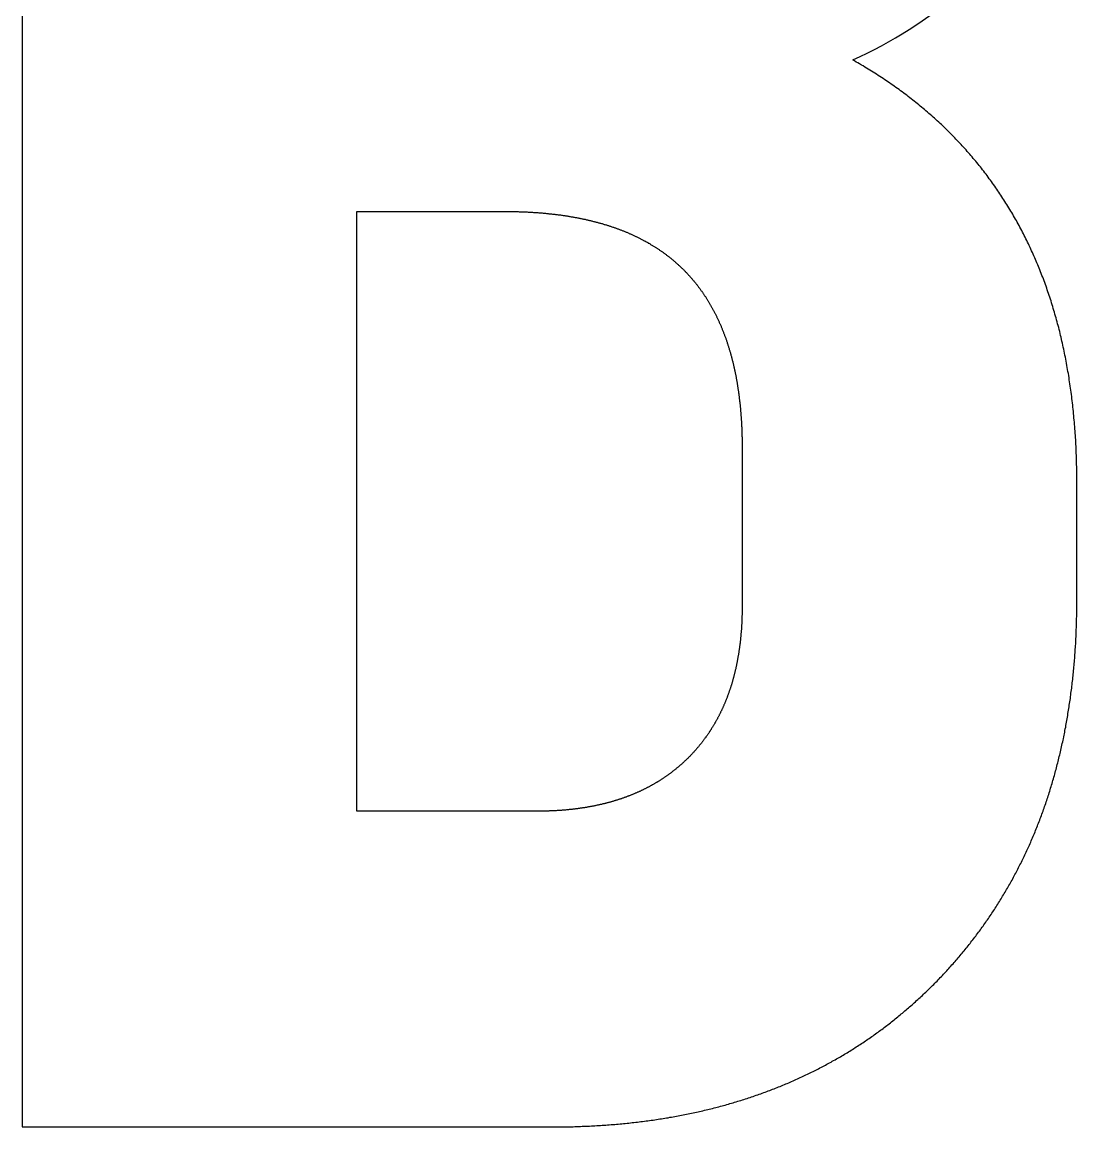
# Model space of a CAD drawing. Header units: millimetres. Extents: x -1211 to -100, y -1155 to 1320.
# Drawn here: x -374.64 to -362.71, y -617.96 to -605.46 of the extents above; entities that cross this region are included whole.
import ezdxf

# ---------------------------------------------------------------- set-up
doc = ezdxf.new("R2010")
doc.units = ezdxf.units.MM
doc.layers.get('0').update_dxf_attribs({"lineweight": 25, "true_color": 0xffffff})

msp = doc.modelspace()

# ---------------------------------------------------------------- linework, layer by layer
at = {"color": 5, "true_color": 0x0000ff, "flags": 128}
msp.add_lwpolyline([(-374.639, -592.964), (-374.639, -617.964), (-368.639, -617.964), (-368.618, -617.963), (-368.596, -617.963), (-368.575, -617.963), (-368.554, -617.963), (-368.533, -617.963), (-368.512, -617.963), (-368.491, -617.962), (-368.47, -617.962), (-368.449, -617.961), (-368.428, -617.961), (-368.408, -617.961), (-368.387, -617.96), (-368.366, -617.959), (-368.345, -617.959), (-368.325, -617.958), (-368.304, -617.957), (-368.283, -617.956), (-368.263, -617.955), (-368.242, -617.955), (-368.221, -617.954), (-368.201, -617.953), (-368.18, -617.951), (-368.16, -617.95), (-368.14, -617.949), (-368.119, -617.948), (-368.099, -617.947), (-368.079, -617.945), (-368.058, -617.944), (-368.038, -617.943), (-368.018, -617.941), (-367.998, -617.94), (-367.978, -617.938), (-367.957, -617.936), (-367.937, -617.935), (-367.917, -617.933), (-367.897, -617.931), (-367.877, -617.93), (-367.857, -617.928), (-367.838, -617.926), (-367.818, -617.924), (-367.798, -617.922), (-367.778, -617.92), (-367.758, -617.918), (-367.739, -617.915), (-367.719, -617.913), (-367.699, -617.911), (-367.679, -617.909), (-367.66, -617.906), (-367.64, -617.904), (-367.621, -617.902), (-367.601, -617.899), (-367.582, -617.896), (-367.562, -617.894), (-367.543, -617.891), (-367.524, -617.888), (-367.504, -617.886), (-367.485, -617.883), (-367.466, -617.88), (-367.447, -617.877), (-367.427, -617.874), (-367.408, -617.871), (-367.389, -617.868), (-367.37, -617.865), (-367.351, -617.862), (-367.332, -617.859), (-367.313, -617.855), (-367.294, -617.852), (-367.275, -617.849), (-367.256, -617.845), (-367.237, -617.842), (-367.218, -617.839), (-367.2, -617.835), (-367.181, -617.831), (-367.162, -617.828), (-367.143, -617.824), (-367.125, -617.82), (-367.106, -617.816), (-367.088, -617.813), (-367.069, -617.809), (-367.051, -617.805), (-367.032, -617.801), (-367.014, -617.797), (-366.995, -617.793), (-366.977, -617.789), (-366.958, -617.784), (-366.94, -617.78), (-366.922, -617.776), (-366.904, -617.771), (-366.885, -617.767), (-366.867, -617.763), (-366.849, -617.758), (-366.831, -617.754), (-366.813, -617.749), (-366.795, -617.744), (-366.777, -617.74), (-366.759, -617.735), (-366.741, -617.73), (-366.723, -617.725), (-366.705, -617.72), (-366.687, -617.716), (-366.669, -617.711), (-366.652, -617.706), (-366.634, -617.7), (-366.616, -617.695), (-366.599, -617.69), (-366.581, -617.685), (-366.563, -617.68), (-366.546, -617.674), (-366.528, -617.669), (-366.511, -617.663), (-366.493, -617.658), (-366.476, -617.652), (-366.458, -617.647), (-366.441, -617.641), (-366.424, -617.636), (-366.406, -617.63), (-366.389, -617.624), (-366.372, -617.618), (-366.355, -617.612), (-366.337, -617.606), (-366.32, -617.6), (-366.303, -617.594), (-366.286, -617.588), (-366.269, -617.582), (-366.252, -617.576), (-366.235, -617.57), (-366.218, -617.564), (-366.201, -617.557), (-366.184, -617.551), (-366.168, -617.544), (-366.151, -617.538), (-366.134, -617.531), (-366.117, -617.525), (-366.101, -617.518), (-366.084, -617.512), (-366.067, -617.505), (-366.051, -617.498), (-366.034, -617.491), (-366.018, -617.484), (-366.001, -617.478), (-365.985, -617.471), (-365.968, -617.464), (-365.952, -617.456), (-365.936, -617.449), (-365.919, -617.442), (-365.903, -617.435), (-365.887, -617.428), (-365.87, -617.42), (-365.854, -617.413), (-365.838, -617.406), (-365.822, -617.398), (-365.806, -617.391), (-365.79, -617.383), (-365.774, -617.375), (-365.758, -617.368), (-365.742, -617.36), (-365.726, -617.352), (-365.71, -617.345), (-365.694, -617.337), (-365.678, -617.329), (-365.663, -617.321), (-365.647, -617.313), (-365.631, -617.305), (-365.616, -617.297), (-365.6, -617.288), (-365.584, -617.28), (-365.569, -617.272), (-365.553, -617.264), (-365.538, -617.255), (-365.522, -617.247), (-365.507, -617.238), (-365.491, -617.23), (-365.476, -617.221), (-365.461, -617.213), (-365.445, -617.204), (-365.43, -617.195), (-365.415, -617.187), (-365.4, -617.178), (-365.384, -617.169), (-365.369, -617.16), (-365.354, -617.151), (-365.339, -617.142), (-365.324, -617.133), (-365.309, -617.124), (-365.294, -617.115), (-365.279, -617.106), (-365.264, -617.096), (-365.249, -617.087), (-365.234, -617.078), (-365.22, -617.068), (-365.205, -617.059), (-365.19, -617.049), (-365.175, -617.04), (-365.161, -617.03), (-365.146, -617.021), (-365.132, -617.011), (-365.117, -617.001), (-365.102, -616.991), (-365.088, -616.982), (-365.074, -616.972), (-365.059, -616.962), (-365.045, -616.952), (-365.03, -616.942), (-365.016, -616.932), (-365.002, -616.921), (-364.987, -616.911), (-364.973, -616.901), (-364.959, -616.891), (-364.945, -616.88), (-364.931, -616.87), (-364.917, -616.86), (-364.903, -616.849), (-364.889, -616.839), (-364.875, -616.828), (-364.861, -616.817), (-364.847, -616.807), (-364.833, -616.796), (-364.819, -616.785), (-364.805, -616.774), (-364.791, -616.763), (-364.778, -616.752), (-364.764, -616.741), (-364.75, -616.73), (-364.736, -616.719), (-364.723, -616.708), (-364.709, -616.697), (-364.696, -616.686), (-364.682, -616.675), (-364.669, -616.663), (-364.655, -616.652), (-364.642, -616.64), (-364.628, -616.629), (-364.615, -616.617), (-364.602, -616.606), (-364.589, -616.594), (-364.575, -616.582), (-364.562, -616.571), (-364.549, -616.559), (-364.536, -616.547), (-364.523, -616.535), (-364.51, -616.523), (-364.496, -616.511), (-364.483, -616.499), (-364.471, -616.487), (-364.458, -616.475), (-364.445, -616.463), (-364.432, -616.451), (-364.419, -616.438), (-364.406, -616.426), (-364.393, -616.414), (-364.381, -616.401), (-364.368, -616.389), (-364.355, -616.376), (-364.343, -616.364), (-364.33, -616.351), (-364.317, -616.339), (-364.305, -616.326), (-364.292, -616.313), (-364.28, -616.3), (-364.268, -616.287), (-364.255, -616.275), (-364.243, -616.262), (-364.231, -616.249), (-364.219, -616.236), (-364.206, -616.223), (-364.194, -616.21), (-364.182, -616.197), (-364.17, -616.184), (-364.158, -616.171), (-364.146, -616.158), (-364.135, -616.144), (-364.123, -616.131), (-364.111, -616.118), (-364.099, -616.105), (-364.088, -616.091), (-364.076, -616.078), (-364.065, -616.065), (-364.053, -616.051), (-364.042, -616.038), (-364.03, -616.024), (-364.019, -616.011), (-364.008, -615.997), (-363.996, -615.984), (-363.985, -615.97), (-363.974, -615.956), (-363.963, -615.943), (-363.952, -615.929), (-363.941, -615.915), (-363.93, -615.901), (-363.919, -615.888), (-363.908, -615.874), (-363.897, -615.86), (-363.886, -615.846), (-363.876, -615.832), (-363.865, -615.818), (-363.854, -615.804), (-363.844, -615.79), (-363.833, -615.776), (-363.823, -615.762), (-363.812, -615.748), (-363.802, -615.734), (-363.792, -615.719), (-363.781, -615.705), (-363.771, -615.691), (-363.761, -615.677), (-363.751, -615.662), (-363.741, -615.648), (-363.731, -615.633), (-363.721, -615.619), (-363.711, -615.604), (-363.701, -615.59), (-363.691, -615.575), (-363.681, -615.561), (-363.672, -615.546), (-363.662, -615.532), (-363.652, -615.517), (-363.643, -615.502), (-363.633, -615.487), (-363.624, -615.473), (-363.614, -615.458), (-363.605, -615.443), (-363.596, -615.428), (-363.586, -615.413), (-363.577, -615.398), (-363.568, -615.383), (-363.559, -615.368), (-363.55, -615.353), (-363.541, -615.338), (-363.532, -615.323), (-363.523, -615.308), (-363.514, -615.293), (-363.505, -615.278), (-363.496, -615.262), (-363.487, -615.247), (-363.479, -615.232), (-363.47, -615.216), (-363.461, -615.201), (-363.453, -615.186), (-363.444, -615.17), (-363.436, -615.155), (-363.427, -615.139), (-363.419, -615.124), (-363.411, -615.108), (-363.402, -615.093), (-363.394, -615.077), (-363.386, -615.061), (-363.378, -615.046), (-363.37, -615.03), (-363.362, -615.014), (-363.354, -614.998), (-363.346, -614.982), (-363.338, -614.967), (-363.33, -614.951), (-363.322, -614.935), (-363.315, -614.919), (-363.307, -614.903), (-363.299, -614.887), (-363.292, -614.871), (-363.284, -614.855), (-363.277, -614.838), (-363.269, -614.822), (-363.262, -614.806), (-363.255, -614.79), (-363.247, -614.774), (-363.24, -614.757), (-363.233, -614.741), (-363.226, -614.725), (-363.219, -614.708), (-363.212, -614.692), (-363.205, -614.675), (-363.198, -614.659), (-363.191, -614.642), (-363.184, -614.626), (-363.177, -614.609), (-363.171, -614.592), (-363.164, -614.576), (-363.157, -614.559), (-363.151, -614.542), (-363.144, -614.526), (-363.138, -614.509), (-363.131, -614.492), (-363.125, -614.475), (-363.118, -614.458), (-363.112, -614.441), (-363.106, -614.424), (-363.1, -614.407), (-363.093, -614.39), (-363.087, -614.373), (-363.081, -614.356), (-363.075, -614.339), (-363.069, -614.322), (-363.063, -614.305), (-363.058, -614.287), (-363.052, -614.27), (-363.046, -614.253), (-363.04, -614.235), (-363.035, -614.218), (-363.029, -614.201), (-363.023, -614.183), (-363.018, -614.166), (-363.012, -614.148), (-363.007, -614.131), (-363.002, -614.113), (-362.996, -614.096), (-362.991, -614.078), (-362.986, -614.06), (-362.981, -614.043), (-362.976, -614.025), (-362.97, -614.007), (-362.965, -613.989), (-362.96, -613.971), (-362.955, -613.954), (-362.951, -613.936), (-362.946, -613.918), (-362.941, -613.9), (-362.936, -613.882), (-362.932, -613.864), (-362.927, -613.846), (-362.922, -613.828), (-362.918, -613.809), (-362.913, -613.791), (-362.909, -613.773), (-362.905, -613.755), (-362.9, -613.737), (-362.896, -613.718), (-362.892, -613.7), (-362.887, -613.682), (-362.883, -613.663), (-362.879, -613.645), (-362.875, -613.626), (-362.871, -613.608), (-362.867, -613.589), (-362.863, -613.571), (-362.859, -613.552), (-362.856, -613.533), (-362.852, -613.515), (-362.848, -613.496), (-362.845, -613.477), (-362.841, -613.459), (-362.837, -613.44), (-362.834, -613.421), (-362.83, -613.402), (-362.827, -613.383), (-362.824, -613.364), (-362.82, -613.345), (-362.817, -613.326), (-362.814, -613.307), (-362.811, -613.288), (-362.808, -613.269), (-362.805, -613.25), (-362.802, -613.231), (-362.799, -613.212), (-362.796, -613.192), (-362.793, -613.173), (-362.79, -613.154), (-362.787, -613.135), (-362.784, -613.115), (-362.782, -613.096), (-362.779, -613.076), (-362.777, -613.057), (-362.774, -613.037), (-362.772, -613.018), (-362.769, -612.998), (-362.767, -612.979), (-362.764, -612.959), (-362.762, -612.939), (-362.76, -612.92), (-362.758, -612.9), (-362.756, -612.88), (-362.754, -612.861), (-362.751, -612.841), (-362.749, -612.821), (-362.748, -612.801), (-362.746, -612.781), (-362.744, -612.761), (-362.742, -612.741), (-362.74, -612.721), (-362.739, -612.701), (-362.737, -612.681), (-362.735, -612.661), (-362.734, -612.641), (-362.732, -612.62), (-362.731, -612.6), (-362.729, -612.58), (-362.728, -612.56), (-362.727, -612.539), (-362.726, -612.519), (-362.724, -612.499), (-362.723, -612.478), (-362.722, -612.458), (-362.721, -612.437), (-362.72, -612.417), (-362.719, -612.396), (-362.718, -612.376), (-362.717, -612.355), (-362.717, -612.334), (-362.716, -612.314), (-362.715, -612.293), (-362.714, -612.272), (-362.714, -612.251), (-362.713, -612.23), (-362.713, -612.21), (-362.712, -612.189), (-362.712, -612.168), (-362.711, -612.147), (-362.711, -612.126), (-362.711, -612.105), (-362.711, -612.084), (-362.71, -612.063), (-362.71, -612.042), (-362.71, -612.02), (-362.71, -611.999), (-362.71, -610.678), (-362.71, -610.652), (-362.71, -610.625), (-362.711, -610.599), (-362.711, -610.573), (-362.711, -610.547), (-362.712, -610.521), (-362.712, -610.496), (-362.713, -610.47), (-362.713, -610.444), (-362.714, -610.418), (-362.715, -610.393), (-362.716, -610.367), (-362.717, -610.342), (-362.718, -610.316), (-362.719, -610.291), (-362.72, -610.266), (-362.721, -610.24), (-362.723, -610.215), (-362.724, -610.19), (-362.726, -610.165), (-362.727, -610.14), (-362.729, -610.115), (-362.731, -610.09), (-362.733, -610.065), (-362.734, -610.04), (-362.736, -610.016), (-362.738, -609.991), (-362.741, -609.966), (-362.743, -609.942), (-362.745, -609.917), (-362.747, -609.893), (-362.75, -609.869), (-362.752, -609.844), (-362.755, -609.82), (-362.758, -609.796), (-362.76, -609.772), (-362.763, -609.748), (-362.766, -609.724), (-362.769, -609.7), (-362.772, -609.676), (-362.775, -609.652), (-362.779, -609.628), (-362.782, -609.604), (-362.785, -609.581), (-362.789, -609.557), (-362.792, -609.534), (-362.796, -609.51), (-362.799, -609.487), (-362.803, -609.463), (-362.807, -609.44), (-362.811, -609.417), (-362.815, -609.394), (-362.819, -609.37), (-362.823, -609.347), (-362.827, -609.324), (-362.832, -609.301), (-362.836, -609.278), (-362.84, -609.256), (-362.845, -609.233), (-362.85, -609.21), (-362.854, -609.187), (-362.859, -609.165), (-362.864, -609.142), (-362.869, -609.12), (-362.874, -609.097), (-362.879, -609.075), (-362.884, -609.053), (-362.889, -609.03), (-362.894, -609.008), (-362.9, -608.986), (-362.905, -608.964), (-362.911, -608.942), (-362.916, -608.92), (-362.922, -608.898), (-362.928, -608.876), (-362.934, -608.854), (-362.94, -608.833), (-362.946, -608.811), (-362.952, -608.789), (-362.958, -608.768), (-362.964, -608.746), (-362.97, -608.725), (-362.977, -608.704), (-362.983, -608.682), (-362.99, -608.661), (-362.996, -608.64), (-363.003, -608.619), (-363.01, -608.598), (-363.017, -608.577), (-363.024, -608.556), (-363.031, -608.535), (-363.038, -608.514), (-363.045, -608.493), (-363.052, -608.472), (-363.059, -608.452), (-363.067, -608.431), (-363.074, -608.411), (-363.082, -608.39), (-363.089, -608.37), (-363.097, -608.349), (-363.105, -608.329), (-363.113, -608.309), (-363.121, -608.289), (-363.129, -608.268), (-363.137, -608.248), (-363.145, -608.228), (-363.153, -608.208), (-363.162, -608.188), (-363.17, -608.169), (-363.178, -608.149), (-363.187, -608.129), (-363.196, -608.109), (-363.204, -608.09), (-363.213, -608.07), (-363.222, -608.051), (-363.231, -608.031), (-363.24, -608.012), (-363.249, -607.993), (-363.258, -607.973), (-363.267, -607.954), (-363.277, -607.935), (-363.286, -607.916), (-363.296, -607.897), (-363.305, -607.878), (-363.315, -607.859), (-363.325, -607.84), (-363.334, -607.822), (-363.344, -607.803), (-363.354, -607.784), (-363.364, -607.766), (-363.374, -607.747), (-363.384, -607.728), (-363.395, -607.71), (-363.405, -607.692), (-363.415, -607.673), (-363.426, -607.655), (-363.436, -607.637), (-363.447, -607.619), (-363.458, -607.601), (-363.469, -607.583), (-363.479, -607.565), (-363.49, -607.547), (-363.501, -607.529), (-363.513, -607.511), (-363.524, -607.493), (-363.535, -607.476), (-363.546, -607.458), (-363.558, -607.441), (-363.569, -607.423), (-363.581, -607.406), (-363.592, -607.388), (-363.604, -607.371), (-363.616, -607.354), (-363.628, -607.337), (-363.64, -607.319), (-363.652, -607.302), (-363.664, -607.285), (-363.676, -607.268), (-363.688, -607.252), (-363.701, -607.235), (-363.713, -607.218), (-363.726, -607.201), (-363.738, -607.185), (-363.751, -607.168), (-363.764, -607.151), (-363.776, -607.135), (-363.789, -607.118), (-363.802, -607.102), (-363.815, -607.086), (-363.828, -607.07), (-363.842, -607.053), (-363.855, -607.037), (-363.868, -607.021), (-363.882, -607.005), (-363.895, -606.989), (-363.909, -606.973), (-363.922, -606.957), (-363.936, -606.942), (-363.95, -606.926), (-363.964, -606.91), (-363.978, -606.895), (-363.992, -606.879), (-364.006, -606.864), (-364.02, -606.848), (-364.034, -606.833), (-364.049, -606.818), (-364.063, -606.802), (-364.078, -606.787), (-364.092, -606.772), (-364.107, -606.757), (-364.122, -606.742), (-364.137, -606.727), (-364.151, -606.712), (-364.166, -606.697), (-364.182, -606.682), (-364.197, -606.668), (-364.212, -606.653), (-364.227, -606.638), (-364.242, -606.624), (-364.258, -606.609), (-364.273, -606.595), (-364.289, -606.581), (-364.305, -606.566), (-364.32, -606.552), (-364.336, -606.538), (-364.352, -606.524), (-364.368, -606.51), (-364.384, -606.496), (-364.4, -606.482), (-364.417, -606.468), (-364.433, -606.454), (-364.449, -606.44), (-364.466, -606.426), (-364.482, -606.413), (-364.499, -606.399), (-364.515, -606.386), (-364.532, -606.372), (-364.549, -606.359), (-364.566, -606.345), (-364.583, -606.332), (-364.6, -606.319), (-364.617, -606.306), (-364.634, -606.292), (-364.652, -606.279), (-364.669, -606.266), (-364.686, -606.253), (-364.704, -606.24), (-364.722, -606.228), (-364.739, -606.215), (-364.757, -606.202), (-364.775, -606.189), (-364.793, -606.177), (-364.811, -606.164), (-364.829, -606.152), (-364.847, -606.139), (-364.865, -606.127), (-364.884, -606.115), (-364.902, -606.102), (-364.92, -606.09), (-364.939, -606.078), (-364.958, -606.066), (-364.976, -606.054), (-364.995, -606.042), (-365.014, -606.03), (-365.033, -606.018), (-365.052, -606.007), (-365.071, -605.995), (-365.09, -605.983), (-365.109, -605.972), (-365.129, -605.96), (-365.148, -605.949), (-365.167, -605.937), (-365.187, -605.926), (-365.207, -605.915), (-365.226, -605.903), (-365.246, -605.892, 0.156907), (-363.121, -603.999, 0.134483)], format="xyb", dxfattribs=at)
msp.add_lwpolyline([(-370.853, -614.392), (-370.853, -607.606), (-369.175, -607.606), (-369.164, -607.606), (-369.153, -607.606), (-369.143, -607.606), (-369.132, -607.607), (-369.122, -607.607), (-369.111, -607.607), (-369.101, -607.607), (-369.09, -607.607), (-369.08, -607.607), (-369.07, -607.607), (-369.059, -607.608), (-369.049, -607.608), (-369.039, -607.608), (-369.028, -607.608), (-369.018, -607.609), (-369.008, -607.609), (-368.997, -607.609), (-368.987, -607.61), (-368.977, -607.61), (-368.967, -607.61), (-368.957, -607.611), (-368.946, -607.611), (-368.936, -607.612), (-368.926, -607.612), (-368.916, -607.613), (-368.906, -607.613), (-368.896, -607.614), (-368.886, -607.614), (-368.876, -607.615), (-368.866, -607.615), (-368.856, -607.616), (-368.846, -607.617), (-368.836, -607.617), (-368.826, -607.618), (-368.816, -607.619), (-368.807, -607.619), (-368.797, -607.62), (-368.787, -607.621), (-368.777, -607.622), (-368.767, -607.622), (-368.758, -607.623), (-368.748, -607.624), (-368.738, -607.625), (-368.729, -607.626), (-368.719, -607.627), (-368.709, -607.628), (-368.7, -607.629), (-368.69, -607.63), (-368.681, -607.631), (-368.671, -607.632), (-368.661, -607.633), (-368.652, -607.634), (-368.642, -607.635), (-368.633, -607.636), (-368.624, -607.637), (-368.614, -607.638), (-368.605, -607.639), (-368.595, -607.64), (-368.586, -607.641), (-368.577, -607.643), (-368.567, -607.644), (-368.558, -607.645), (-368.549, -607.646), (-368.54, -607.648), (-368.53, -607.649), (-368.521, -607.65), (-368.512, -607.652), (-368.503, -607.653), (-368.494, -607.654), (-368.484, -607.656), (-368.475, -607.657), (-368.466, -607.659), (-368.457, -607.66), (-368.448, -607.662), (-368.439, -607.663), (-368.43, -607.665), (-368.421, -607.666), (-368.412, -607.668), (-368.403, -607.669), (-368.394, -607.671), (-368.385, -607.673), (-368.377, -607.674), (-368.368, -607.676), (-368.359, -607.677), (-368.35, -607.679), (-368.341, -607.681), (-368.333, -607.683), (-368.324, -607.684), (-368.315, -607.686), (-368.306, -607.688), (-368.298, -607.69), (-368.289, -607.692), (-368.28, -607.694), (-368.272, -607.695), (-368.263, -607.697), (-368.255, -607.699), (-368.246, -607.701), (-368.238, -607.703), (-368.229, -607.705), (-368.221, -607.707), (-368.212, -607.709), (-368.204, -607.711), (-368.195, -607.713), (-368.187, -607.715), (-368.178, -607.718), (-368.17, -607.72), (-368.162, -607.722), (-368.153, -607.724), (-368.145, -607.726), (-368.137, -607.728), (-368.129, -607.731), (-368.12, -607.733), (-368.112, -607.735), (-368.104, -607.737), (-368.096, -607.74), (-368.088, -607.742), (-368.08, -607.744), (-368.071, -607.747), (-368.063, -607.749), (-368.055, -607.752), (-368.047, -607.754), (-368.039, -607.756), (-368.031, -607.759), (-368.023, -607.761), (-368.015, -607.764), (-368.007, -607.766), (-367.999, -607.769), (-367.992, -607.772), (-367.984, -607.774), (-367.976, -607.777), (-367.968, -607.779), (-367.96, -607.782), (-367.952, -607.785), (-367.945, -607.787), (-367.937, -607.79), (-367.929, -607.793), (-367.921, -607.796), (-367.914, -607.798), (-367.906, -607.801), (-367.898, -607.804), (-367.891, -607.807), (-367.883, -607.81), (-367.876, -607.813), (-367.868, -607.815), (-367.861, -607.818), (-367.853, -607.821), (-367.846, -607.824), (-367.838, -607.827), (-367.831, -607.83), (-367.823, -607.833), (-367.816, -607.836), (-367.808, -607.839), (-367.801, -607.842), (-367.794, -607.845), (-367.786, -607.849), (-367.779, -607.852), (-367.772, -607.855), (-367.765, -607.858), (-367.757, -607.861), (-367.75, -607.864), (-367.743, -607.868), (-367.736, -607.871), (-367.729, -607.874), (-367.722, -607.878), (-367.714, -607.881), (-367.707, -607.884), (-367.7, -607.888), (-367.693, -607.891), (-367.686, -607.894), (-367.679, -607.898), (-367.672, -607.901), (-367.665, -607.905), (-367.658, -607.908), (-367.651, -607.912), (-367.645, -607.915), (-367.638, -607.919), (-367.631, -607.922), (-367.624, -607.926), (-367.617, -607.929), (-367.61, -607.933), (-367.604, -607.937), (-367.597, -607.94), (-367.59, -607.944), (-367.583, -607.948), (-367.577, -607.951), (-367.57, -607.955), (-367.563, -607.959), (-367.557, -607.963), (-367.55, -607.966), (-367.544, -607.97), (-367.537, -607.974), (-367.531, -607.978), (-367.524, -607.982), (-367.518, -607.986), (-367.511, -607.99), (-367.505, -607.994), (-367.498, -607.998), (-367.492, -608.002), (-367.485, -608.006), (-367.479, -608.01), (-367.473, -608.014), (-367.466, -608.018), (-367.46, -608.022), (-367.454, -608.026), (-367.448, -608.03), (-367.441, -608.034), (-367.435, -608.038), (-367.429, -608.043), (-367.423, -608.047), (-367.417, -608.051), (-367.41, -608.055), (-367.404, -608.059), (-367.398, -608.064), (-367.392, -608.068), (-367.386, -608.072), (-367.38, -608.077), (-367.374, -608.081), (-367.368, -608.085), (-367.362, -608.09), (-367.356, -608.094), (-367.35, -608.099), (-367.344, -608.103), (-367.339, -608.108), (-367.333, -608.112), (-367.327, -608.117), (-367.321, -608.121), (-367.315, -608.126), (-367.31, -608.13), (-367.304, -608.135), (-367.298, -608.14), (-367.292, -608.144), (-367.287, -608.149), (-367.281, -608.154), (-367.275, -608.158), (-367.27, -608.163), (-367.264, -608.168), (-367.259, -608.173), (-367.253, -608.177), (-367.248, -608.182), (-367.242, -608.187), (-367.237, -608.192), (-367.231, -608.197), (-367.226, -608.202), (-367.22, -608.207), (-367.215, -608.212), (-367.209, -608.216), (-367.204, -608.221), (-367.199, -608.226), (-367.193, -608.231), (-367.188, -608.236), (-367.183, -608.242), (-367.178, -608.247), (-367.172, -608.252), (-367.167, -608.257), (-367.162, -608.262), (-367.157, -608.267), (-367.152, -608.272), (-367.146, -608.277), (-367.141, -608.283), (-367.136, -608.288), (-367.131, -608.293), (-367.126, -608.298), (-367.121, -608.304), (-367.116, -608.309), (-367.111, -608.314), (-367.106, -608.32), (-367.101, -608.325), (-367.096, -608.331), (-367.091, -608.336), (-367.086, -608.341), (-367.082, -608.347), (-367.077, -608.352), (-367.072, -608.358), (-367.067, -608.363), (-367.062, -608.369), (-367.057, -608.375), (-367.053, -608.38), (-367.048, -608.386), (-367.043, -608.391), (-367.039, -608.397), (-367.034, -608.403), (-367.029, -608.408), (-367.025, -608.414), (-367.02, -608.42), (-367.015, -608.426), (-367.011, -608.431), (-367.006, -608.437), (-367.002, -608.443), (-366.997, -608.449), (-366.993, -608.455), (-366.988, -608.461), (-366.984, -608.467), (-366.98, -608.473), (-366.975, -608.479), (-366.971, -608.485), (-366.966, -608.491), (-366.962, -608.497), (-366.958, -608.503), (-366.953, -608.509), (-366.949, -608.515), (-366.945, -608.521), (-366.941, -608.527), (-366.936, -608.533), (-366.932, -608.539), (-366.928, -608.546), (-366.924, -608.552), (-366.92, -608.558), (-366.916, -608.564), (-366.911, -608.57), (-366.907, -608.577), (-366.903, -608.583), (-366.899, -608.589), (-366.895, -608.596), (-366.891, -608.602), (-366.887, -608.609), (-366.883, -608.615), (-366.879, -608.621), (-366.875, -608.628), (-366.872, -608.634), (-366.868, -608.641), (-366.864, -608.647), (-366.86, -608.654), (-366.856, -608.661), (-366.852, -608.667), (-366.849, -608.674), (-366.845, -608.68), (-366.841, -608.687), (-366.837, -608.694), (-366.834, -608.701), (-366.83, -608.707), (-366.826, -608.714), (-366.823, -608.721), (-366.819, -608.728), (-366.815, -608.734), (-366.812, -608.741), (-366.808, -608.748), (-366.805, -608.755), (-366.801, -608.762), (-366.798, -608.769), (-366.794, -608.776), (-366.791, -608.783), (-366.787, -608.79), (-366.784, -608.797), (-366.781, -608.804), (-366.777, -608.811), (-366.774, -608.818), (-366.77, -608.825), (-366.767, -608.832), (-366.764, -608.839), (-366.761, -608.846), (-366.757, -608.853), (-366.754, -608.861), (-366.751, -608.868), (-366.748, -608.875), (-366.744, -608.882), (-366.741, -608.89), (-366.738, -608.897), (-366.735, -608.904), (-366.732, -608.911), (-366.729, -608.919), (-366.726, -608.926), (-366.723, -608.934), (-366.72, -608.941), (-366.717, -608.948), (-366.714, -608.956), (-366.711, -608.963), (-366.708, -608.971), (-366.705, -608.978), (-366.702, -608.986), (-366.699, -608.994), (-366.696, -609.001), (-366.694, -609.009), (-366.691, -609.016), (-366.688, -609.024), (-366.685, -609.032), (-366.682, -609.04), (-366.68, -609.047), (-366.677, -609.055), (-366.674, -609.063), (-366.672, -609.071), (-366.669, -609.078), (-366.666, -609.086), (-366.664, -609.094), (-366.661, -609.102), (-366.659, -609.11), (-366.656, -609.118), (-366.654, -609.126), (-366.651, -609.134), (-366.649, -609.142), (-366.646, -609.15), (-366.644, -609.158), (-366.641, -609.166), (-366.639, -609.174), (-366.636, -609.182), (-366.634, -609.19), (-366.632, -609.198), (-366.629, -609.206), (-366.627, -609.214), (-366.625, -609.223), (-366.622, -609.231), (-366.62, -609.239), (-366.618, -609.247), (-366.616, -609.255), (-366.614, -609.264), (-366.611, -609.272), (-366.609, -609.28), (-366.607, -609.289), (-366.605, -609.297), (-366.603, -609.306), (-366.601, -609.314), (-366.599, -609.322), (-366.597, -609.331), (-366.595, -609.339), (-366.593, -609.348), (-366.591, -609.356), (-366.589, -609.365), (-366.587, -609.374), (-366.585, -609.382), (-366.583, -609.391), (-366.581, -609.399), (-366.579, -609.408), (-366.578, -609.417), (-366.576, -609.425), (-366.574, -609.434), (-366.572, -609.443), (-366.571, -609.452), (-366.569, -609.46), (-366.567, -609.469), (-366.565, -609.478), (-366.564, -609.487), (-366.562, -609.496), (-366.56, -609.505), (-366.559, -609.514), (-366.557, -609.523), (-366.556, -609.532), (-366.554, -609.541), (-366.553, -609.55), (-366.551, -609.559), (-366.55, -609.568), (-366.548, -609.577), (-366.547, -609.586), (-366.545, -609.595), (-366.544, -609.604), (-366.543, -609.613), (-366.541, -609.622), (-366.54, -609.631), (-366.539, -609.641), (-366.537, -609.65), (-366.536, -609.659), (-366.535, -609.668), (-366.533, -609.678), (-366.532, -609.687), (-366.531, -609.696), (-366.53, -609.706), (-366.529, -609.715), (-366.528, -609.725), (-366.526, -609.734), (-366.525, -609.743), (-366.524, -609.753), (-366.523, -609.762), (-366.522, -609.772), (-366.521, -609.781), (-366.52, -609.791), (-366.519, -609.8), (-366.518, -609.81), (-366.517, -609.82), (-366.516, -609.829), (-366.515, -609.839), (-366.515, -609.849), (-366.514, -609.858), (-366.513, -609.868), (-366.512, -609.878), (-366.511, -609.888), (-366.511, -609.897), (-366.51, -609.907), (-366.509, -609.917), (-366.508, -609.927), (-366.508, -609.937), (-366.507, -609.947), (-366.506, -609.957), (-366.506, -609.966), (-366.505, -609.976), (-366.504, -609.986), (-366.504, -609.996), (-366.503, -610.006), (-366.503, -610.016), (-366.502, -610.027), (-366.502, -610.037), (-366.501, -610.047), (-366.501, -610.057), (-366.5, -610.067), (-366.5, -610.077), (-366.5, -610.087), (-366.499, -610.098), (-366.499, -610.108), (-366.499, -610.118), (-366.498, -610.128), (-366.498, -610.139), (-366.498, -610.149), (-366.497, -610.159), (-366.497, -610.17), (-366.497, -610.18), (-366.497, -610.19), (-366.497, -610.201), (-366.496, -610.211), (-366.496, -610.222), (-366.496, -610.232), (-366.496, -610.243), (-366.496, -610.253), (-366.496, -610.264), (-366.496, -610.274), (-366.496, -610.285), (-366.496, -612.071), (-366.496, -612.079), (-366.496, -612.088), (-366.496, -612.097), (-366.496, -612.105), (-366.496, -612.114), (-366.496, -612.122), (-366.496, -612.131), (-366.497, -612.139), (-366.497, -612.148), (-366.497, -612.156), (-366.497, -612.165), (-366.497, -612.173), (-366.498, -612.182), (-366.498, -612.19), (-366.498, -612.199), (-366.498, -612.207), (-366.499, -612.215), (-366.499, -612.224), (-366.499, -612.232), (-366.5, -612.241), (-366.5, -612.249), (-366.5, -612.257), (-366.501, -612.266), (-366.501, -612.274), (-366.502, -612.282), (-366.502, -612.29), (-366.503, -612.299), (-366.503, -612.307), (-366.504, -612.315), (-366.504, -612.323), (-366.505, -612.331), (-366.505, -612.34), (-366.506, -612.348), (-366.507, -612.356), (-366.507, -612.364), (-366.508, -612.372), (-366.509, -612.38), (-366.509, -612.388), (-366.51, -612.396), (-366.511, -612.404), (-366.512, -612.412), (-366.512, -612.42), (-366.513, -612.428), (-366.514, -612.436), (-366.515, -612.444), (-366.516, -612.452), (-366.516, -612.46), (-366.517, -612.468), (-366.518, -612.476), (-366.519, -612.484), (-366.52, -612.492), (-366.521, -612.5), (-366.522, -612.508), (-366.523, -612.515), (-366.524, -612.523), (-366.525, -612.531), (-366.526, -612.539), (-366.527, -612.547), (-366.528, -612.554), (-366.529, -612.562), (-366.53, -612.57), (-366.532, -612.578), (-366.533, -612.585), (-366.534, -612.593), (-366.535, -612.601), (-366.536, -612.608), (-366.538, -612.616), (-366.539, -612.624), (-366.54, -612.631), (-366.541, -612.639), (-366.543, -612.646), (-366.544, -612.654), (-366.545, -612.661), (-366.547, -612.669), (-366.548, -612.676), (-366.549, -612.684), (-366.551, -612.691), (-366.552, -612.699), (-366.554, -612.706), (-366.555, -612.714), (-366.557, -612.721), (-366.558, -612.729), (-366.56, -612.736), (-366.561, -612.743), (-366.563, -612.751), (-366.564, -612.758), (-366.566, -612.765), (-366.568, -612.773), (-366.569, -612.78), (-366.571, -612.787), (-366.573, -612.795), (-366.574, -612.802), (-366.576, -612.809), (-366.578, -612.816), (-366.58, -612.823), (-366.581, -612.831), (-366.583, -612.838), (-366.585, -612.845), (-366.587, -612.852), (-366.589, -612.859), (-366.59, -612.866), (-366.592, -612.874), (-366.594, -612.881), (-366.596, -612.888), (-366.598, -612.895), (-366.6, -612.902), (-366.602, -612.909), (-366.604, -612.916), (-366.606, -612.923), (-366.608, -612.93), (-366.61, -612.937), (-366.612, -612.944), (-366.614, -612.951), (-366.616, -612.958), (-366.618, -612.964), (-366.621, -612.971), (-366.623, -612.978), (-366.625, -612.985), (-366.627, -612.992), (-366.629, -612.999), (-366.632, -613.006), (-366.634, -613.012), (-366.636, -613.019), (-366.638, -613.026), (-366.641, -613.033), (-366.643, -613.039), (-366.645, -613.046), (-366.648, -613.053), (-366.65, -613.059), (-366.653, -613.066), (-366.655, -613.073), (-366.657, -613.079), (-366.66, -613.086), (-366.662, -613.093), (-366.665, -613.099), (-366.667, -613.106), (-366.67, -613.112), (-366.672, -613.119), (-366.675, -613.126), (-366.678, -613.132), (-366.68, -613.139), (-366.683, -613.145), (-366.685, -613.152), (-366.688, -613.158), (-366.691, -613.164), (-366.693, -613.171), (-366.696, -613.177), (-366.699, -613.184), (-366.702, -613.19), (-366.704, -613.196), (-366.707, -613.203), (-366.71, -613.209), (-366.713, -613.215), (-366.716, -613.222), (-366.719, -613.228), (-366.721, -613.234), (-366.724, -613.241), (-366.727, -613.247), (-366.73, -613.253), (-366.733, -613.259), (-366.736, -613.265), (-366.739, -613.272), (-366.742, -613.278), (-366.745, -613.284), (-366.748, -613.29), (-366.751, -613.296), (-366.754, -613.302), (-366.757, -613.308), (-366.761, -613.315), (-366.764, -613.321), (-366.767, -613.327), (-366.77, -613.333), (-366.773, -613.339), (-366.776, -613.345), (-366.78, -613.351), (-366.783, -613.357), (-366.786, -613.363), (-366.79, -613.369), (-366.793, -613.374), (-366.796, -613.38), (-366.799, -613.386), (-366.803, -613.392), (-366.806, -613.398), (-366.81, -613.404), (-366.813, -613.41), (-366.816, -613.416), (-366.82, -613.421), (-366.823, -613.427), (-366.827, -613.433), (-366.83, -613.439), (-366.834, -613.444), (-366.837, -613.45), (-366.841, -613.456), (-366.845, -613.462), (-366.848, -613.467), (-366.852, -613.473), (-366.856, -613.479), (-366.859, -613.484), (-366.863, -613.49), (-366.867, -613.495), (-366.87, -613.501), (-366.874, -613.507), (-366.878, -613.512), (-366.882, -613.518), (-366.885, -613.523), (-366.889, -613.529), (-366.893, -613.534), (-366.897, -613.54), (-366.901, -613.545), (-366.905, -613.551), (-366.908, -613.556), (-366.912, -613.561), (-366.916, -613.567), (-366.92, -613.572), (-366.924, -613.578), (-366.928, -613.583), (-366.932, -613.588), (-366.936, -613.594), (-366.94, -613.599), (-366.944, -613.604), (-366.948, -613.61), (-366.953, -613.615), (-366.957, -613.62), (-366.961, -613.625), (-366.965, -613.631), (-366.969, -613.636), (-366.973, -613.641), (-366.978, -613.646), (-366.982, -613.651), (-366.986, -613.656), (-366.99, -613.662), (-366.995, -613.667), (-366.999, -613.672), (-367.003, -613.677), (-367.008, -613.682), (-367.012, -613.687), (-367.016, -613.692), (-367.021, -613.697), (-367.025, -613.702), (-367.03, -613.707), (-367.034, -613.712), (-367.039, -613.717), (-367.043, -613.722), (-367.048, -613.727), (-367.052, -613.732), (-367.057, -613.737), (-367.061, -613.742), (-367.066, -613.746), (-367.07, -613.751), (-367.075, -613.756), (-367.08, -613.761), (-367.084, -613.766), (-367.089, -613.771), (-367.094, -613.775), (-367.098, -613.78), (-367.103, -613.785), (-367.108, -613.79), (-367.113, -613.794), (-367.117, -613.799), (-367.122, -613.804), (-367.127, -613.808), (-367.132, -613.813), (-367.137, -613.818), (-367.142, -613.822), (-367.146, -613.827), (-367.151, -613.831), (-367.156, -613.836), (-367.161, -613.841), (-367.166, -613.845), (-367.171, -613.85), (-367.176, -613.854), (-367.181, -613.858), (-367.186, -613.863), (-367.191, -613.867), (-367.196, -613.872), (-367.201, -613.876), (-367.206, -613.88), (-367.211, -613.885), (-367.216, -613.889), (-367.221, -613.893), (-367.226, -613.898), (-367.232, -613.902), (-367.237, -613.906), (-367.242, -613.91), (-367.247, -613.915), (-367.252, -613.919), (-367.257, -613.923), (-367.263, -613.927), (-367.268, -613.931), (-367.273, -613.935), (-367.278, -613.94), (-367.284, -613.944), (-367.289, -613.948), (-367.294, -613.952), (-367.3, -613.956), (-367.305, -613.96), (-367.31, -613.964), (-367.316, -613.968), (-367.321, -613.972), (-367.327, -613.976), (-367.332, -613.98), (-367.337, -613.984), (-367.343, -613.987), (-367.348, -613.991), (-367.354, -613.995), (-367.359, -613.999), (-367.365, -614.003), (-367.37, -614.007), (-367.376, -614.01), (-367.382, -614.014), (-367.387, -614.018), (-367.393, -614.022), (-367.398, -614.025), (-367.404, -614.029), (-367.41, -614.033), (-367.415, -614.036), (-367.421, -614.04), (-367.427, -614.043), (-367.432, -614.047), (-367.438, -614.051), (-367.444, -614.054), (-367.449, -614.058), (-367.455, -614.061), (-367.461, -614.065), (-367.467, -614.068), (-367.473, -614.072), (-367.478, -614.075), (-367.484, -614.078), (-367.49, -614.082), (-367.496, -614.085), (-367.502, -614.089), (-367.508, -614.092), (-367.514, -614.095), (-367.52, -614.099), (-367.525, -614.102), (-367.531, -614.105), (-367.537, -614.108), (-367.543, -614.112), (-367.549, -614.115), (-367.555, -614.118), (-367.561, -614.121), (-367.567, -614.124), (-367.574, -614.127), (-367.58, -614.131), (-367.586, -614.134), (-367.592, -614.137), (-367.598, -614.14), (-367.604, -614.143), (-367.61, -614.146), (-367.616, -614.149), (-367.623, -614.152), (-367.629, -614.155), (-367.635, -614.158), (-367.641, -614.161), (-367.647, -614.164), (-367.654, -614.167), (-367.66, -614.169), (-367.666, -614.172), (-367.673, -614.175), (-367.679, -614.178), (-367.685, -614.181), (-367.692, -614.184), (-367.698, -614.186), (-367.704, -614.189), (-367.711, -614.192), (-367.717, -614.195), (-367.724, -614.197), (-367.73, -614.2), (-367.737, -614.203), (-367.743, -614.205), (-367.749, -614.208), (-367.756, -614.21), (-367.763, -614.213), (-367.769, -614.216), (-367.776, -614.218), (-367.782, -614.221), (-367.789, -614.223), (-367.795, -614.226), (-367.802, -614.228), (-367.809, -614.231), (-367.815, -614.233), (-367.822, -614.236), (-367.829, -614.238), (-367.835, -614.24), (-367.842, -614.243), (-367.849, -614.245), (-367.855, -614.247), (-367.862, -614.25), (-367.869, -614.252), (-367.876, -614.254), (-367.883, -614.256), (-367.889, -614.259), (-367.896, -614.261), (-367.903, -614.263), (-367.91, -614.265), (-367.917, -614.267), (-367.924, -614.27), (-367.931, -614.272), (-367.937, -614.274), (-367.944, -614.276), (-367.951, -614.278), (-367.958, -614.28), (-367.965, -614.282), (-367.972, -614.284), (-367.979, -614.286), (-367.986, -614.288), (-367.993, -614.29), (-368, -614.292), (-368.007, -614.294), (-368.015, -614.296), (-368.022, -614.298), (-368.029, -614.299), (-368.036, -614.301), (-368.043, -614.303), (-368.05, -614.305), (-368.057, -614.307), (-368.065, -614.308), (-368.072, -614.31), (-368.079, -614.312), (-368.086, -614.314), (-368.093, -614.315), (-368.101, -614.317), (-368.108, -614.319), (-368.115, -614.32), (-368.123, -614.322), (-368.13, -614.324), (-368.137, -614.325), (-368.145, -614.327), (-368.152, -614.328), (-368.159, -614.33), (-368.167, -614.331), (-368.174, -614.333), (-368.182, -614.334), (-368.189, -614.336), (-368.197, -614.337), (-368.204, -614.339), (-368.212, -614.34), (-368.219, -614.341), (-368.227, -614.343), (-368.234, -614.344), (-368.242, -614.345), (-368.249, -614.347), (-368.257, -614.348), (-368.265, -614.349), (-368.272, -614.35), (-368.28, -614.352), (-368.287, -614.353), (-368.295, -614.354), (-368.303, -614.355), (-368.31, -614.356), (-368.318, -614.358), (-368.326, -614.359), (-368.334, -614.36), (-368.341, -614.361), (-368.349, -614.362), (-368.357, -614.363), (-368.365, -614.364), (-368.373, -614.365), (-368.38, -614.366), (-368.388, -614.367), (-368.396, -614.368), (-368.404, -614.369), (-368.412, -614.37), (-368.42, -614.371), (-368.428, -614.372), (-368.436, -614.372), (-368.444, -614.373), (-368.452, -614.374), (-368.46, -614.375), (-368.468, -614.376), (-368.476, -614.376), (-368.484, -614.377), (-368.492, -614.378), (-368.5, -614.379), (-368.508, -614.379), (-368.516, -614.38), (-368.524, -614.381), (-368.532, -614.381), (-368.54, -614.382), (-368.548, -614.383), (-368.557, -614.383), (-368.565, -614.384), (-368.573, -614.384), (-368.581, -614.385), (-368.589, -614.385), (-368.598, -614.386), (-368.606, -614.386), (-368.614, -614.387), (-368.622, -614.387), (-368.631, -614.388), (-368.639, -614.388), (-368.647, -614.388), (-368.656, -614.389), (-368.664, -614.389), (-368.673, -614.389), (-368.681, -614.39), (-368.689, -614.39), (-368.698, -614.39), (-368.706, -614.391), (-368.715, -614.391), (-368.723, -614.391), (-368.732, -614.391), (-368.74, -614.391), (-368.749, -614.391), (-368.757, -614.392), (-368.766, -614.392), (-368.774, -614.392), (-368.783, -614.392), (-368.792, -614.392), (-368.8, -614.392), (-368.809, -614.392), (-368.817, -614.392)], close=True, dxfattribs=at)

doc.saveas('drawing.dxf')
